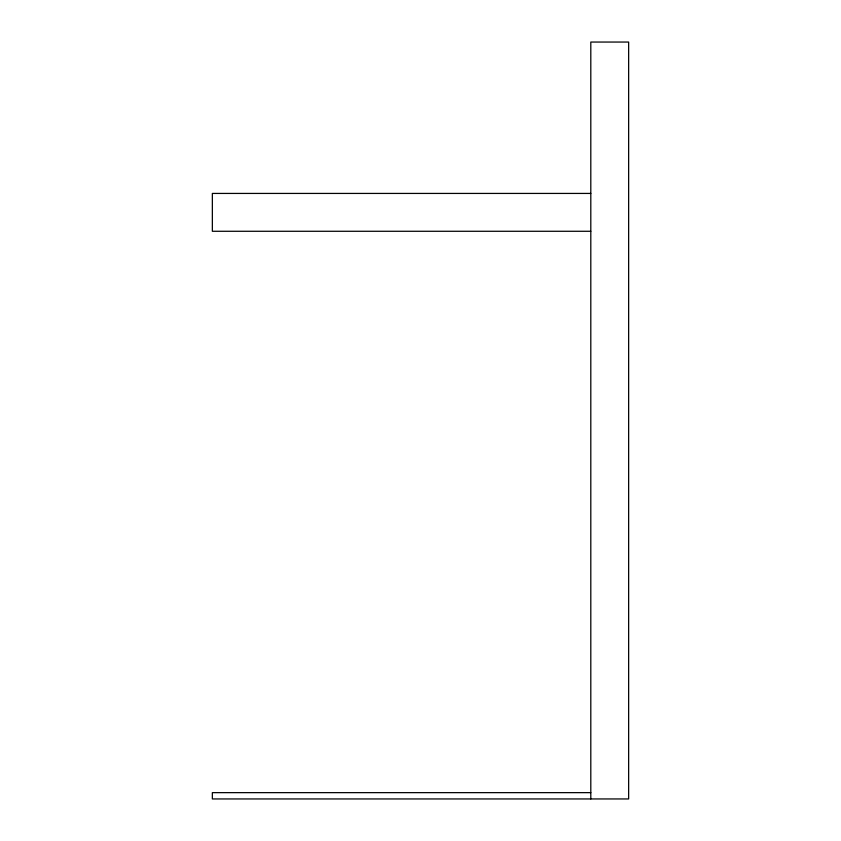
<?xml version="1.0" encoding="UTF-8"?>
<svg xmlns="http://www.w3.org/2000/svg" width="841" height="841" viewBox="0 0 841 841"><rect width="100%" height="100%" fill="white"/><g stroke="black" fill="none" stroke-linecap="round" stroke-linejoin="round"><path stroke-width="1.26" d="M590.803 193.43L212.352 193.43L212.352 231.275L590.803 231.275M590.803 792.643L212.352 792.643L212.352 798.95L628.648 798.95L628.648 42.05L590.803 42.05L590.803 798.95"/></g></svg>
